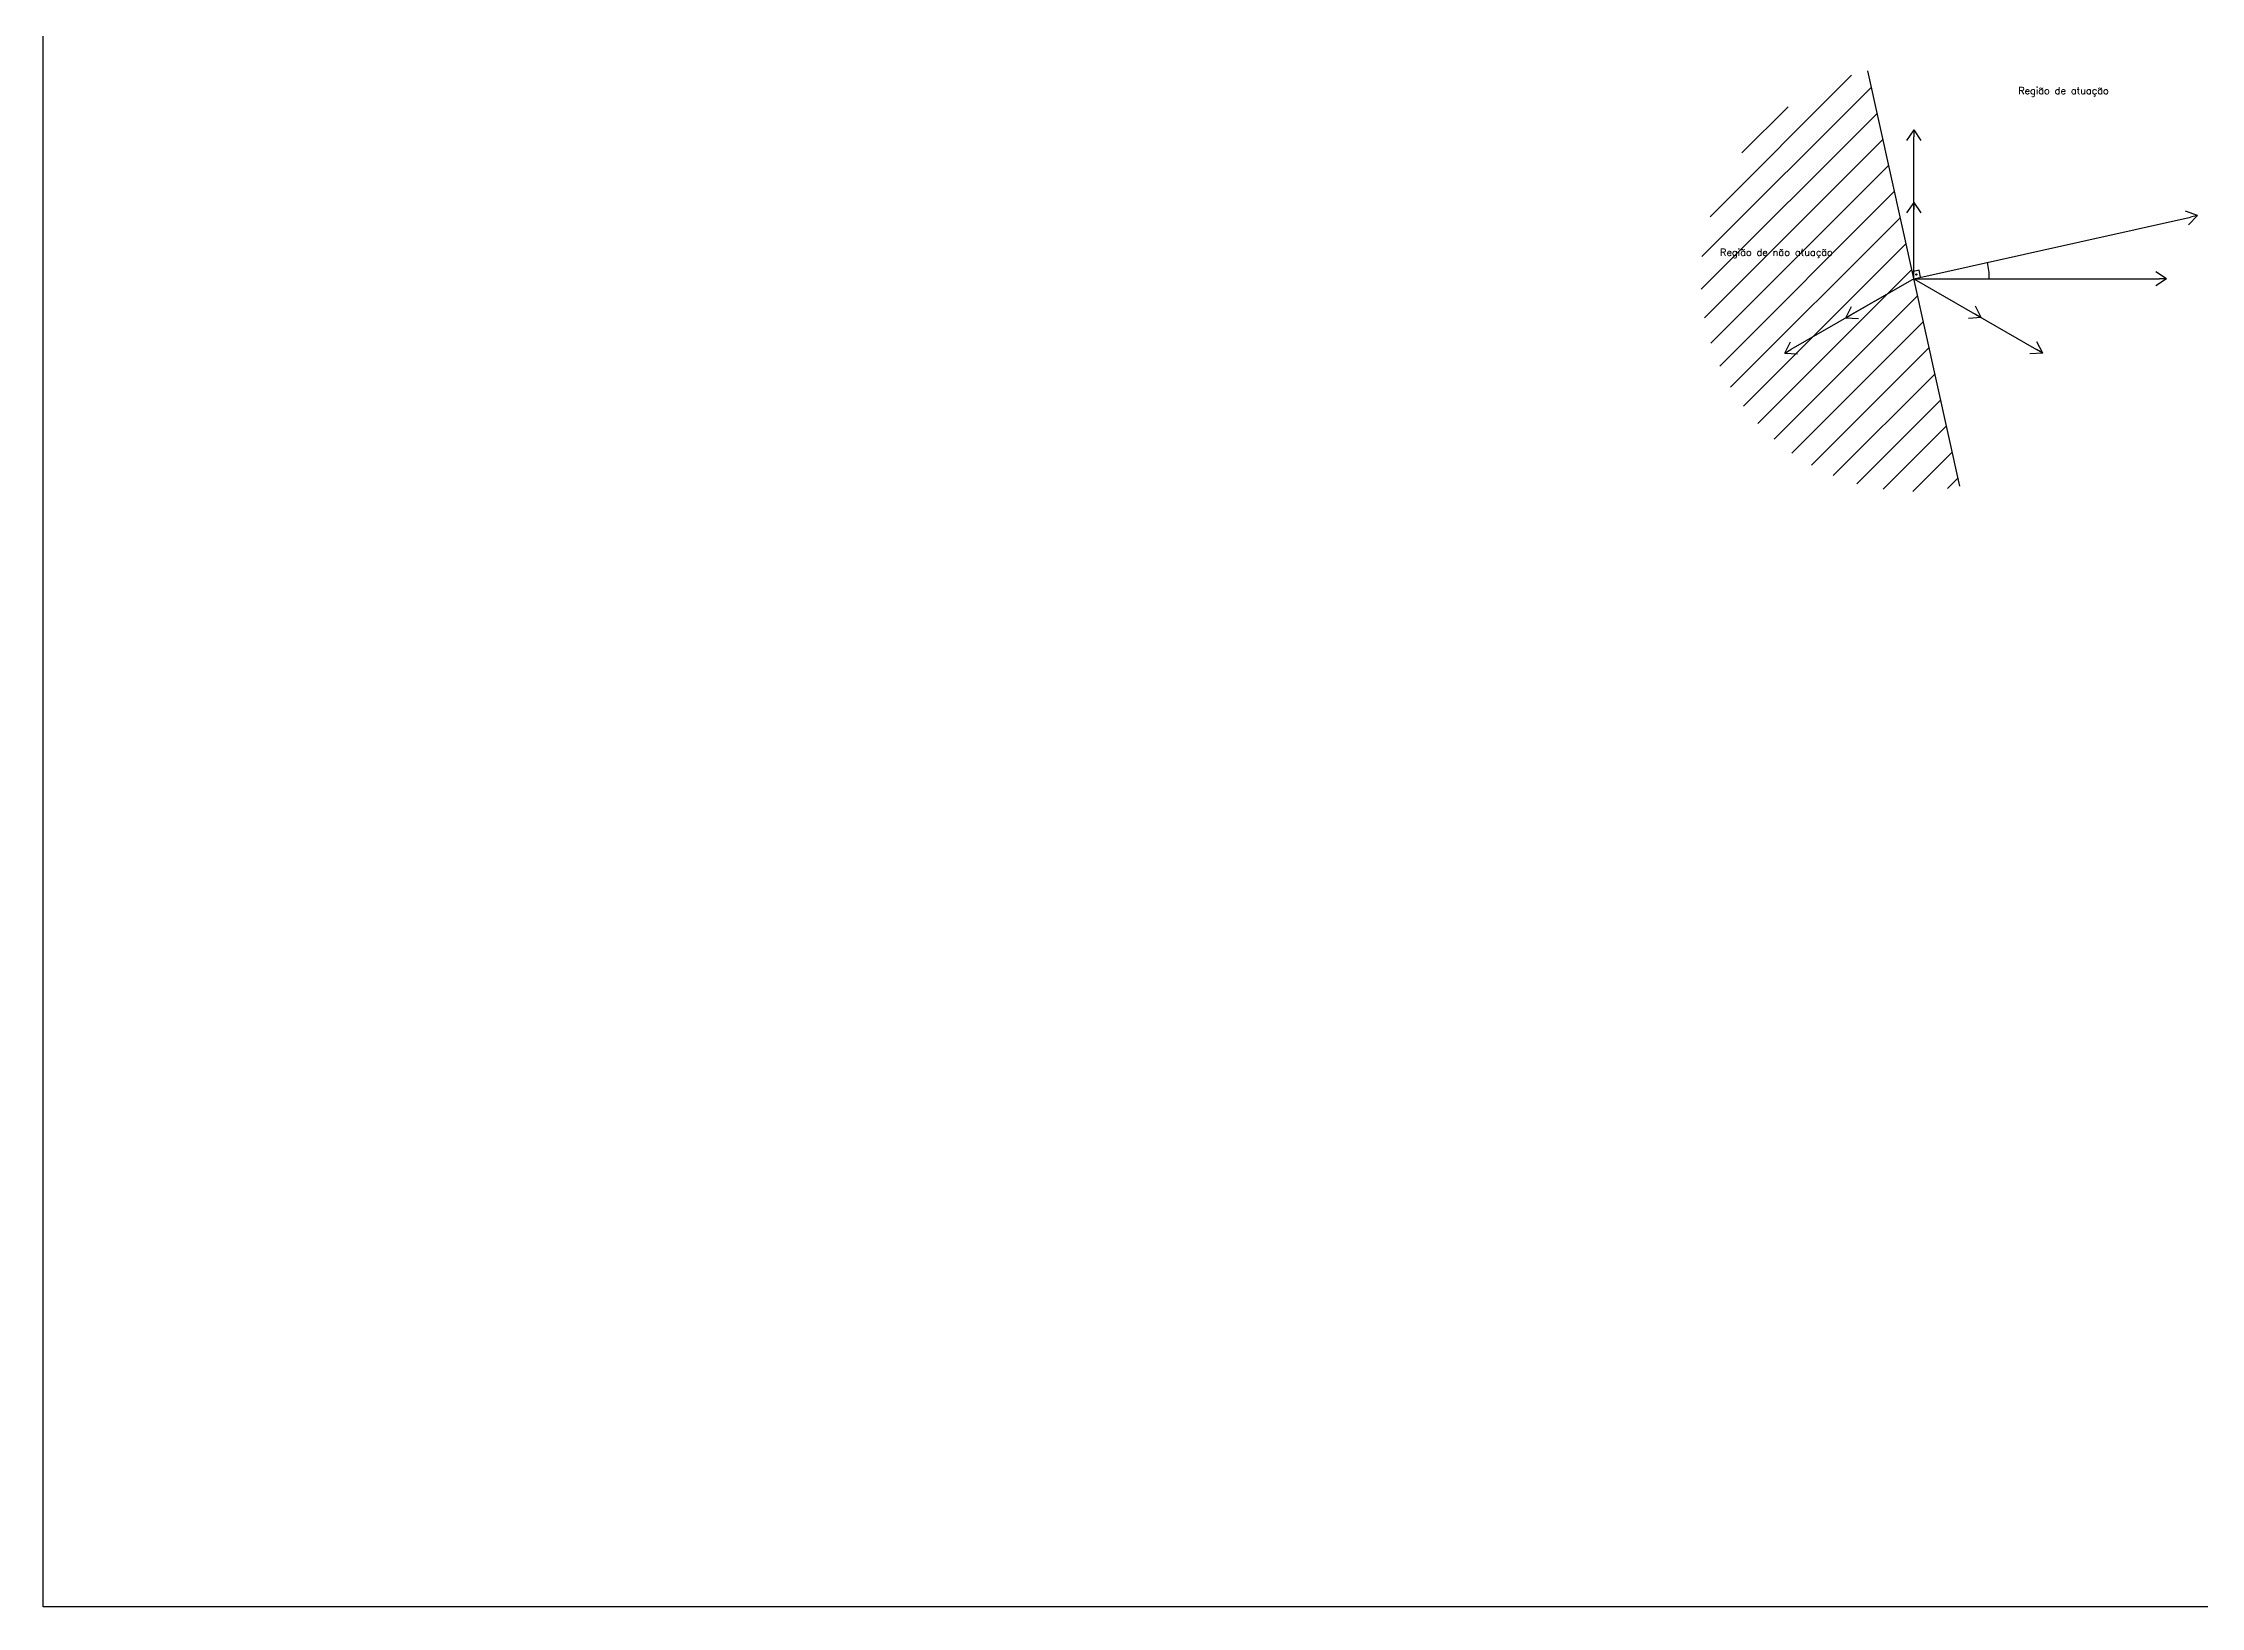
# Model space of a CAD drawing. Header units: millimetres. Extents: x 940 to 1964, y 1108 to 2381.
# Drawn here: x 1685.7 to 1837.9, y 1332.6 to 1442.8 of the extents above; entities that cross this region are included whole.
import ezdxf
from ezdxf.enums import TextEntityAlignment as Align

# ---------------------------------------------------------------- set-up
doc = ezdxf.new("R2010")
doc.units = ezdxf.units.MM
doc.header["$LTSCALE"] = 0.75
doc.layers.add('SYMS', color=72, linetype='Continuous')
doc.styles.add('WD', font='romans.shx')

# ---------------------------------------------------------------- blocks, each defined once
blk = doc.blocks.new('HC01_P')
for q in [(0.125, 0.062), (0.125, -0.062), (0.094, 0)]:
    blk.add_line((0.031, 0), q)
at = {"style": 'WD', "width": 0.7}
for tag, p in [('DESC1', (0.031, 0.406)), ('DESC2', (0.031, 0.25))]:
    blk.add_attdef(tag, text='', height=0.125, dxfattribs=at).set_placement(p, align=Align.RIGHT)
for tag, p in [('INST', (0.156, 0.406)), ('LOC', (0.156, 0.25))]:
    blk.add_attdef(tag, p, '', height=0.125, dxfattribs=at)
at = {"style": 'WD'}
for tag, p, height in [('TAG1', (0.156, 0.094), 0.125), ('X2LINK', (0.062, 0.125), 0.01), ('X8LINK', (0.062, -0.125), 0.01)]:
    blk.add_attdef(tag, p, '', height=height, dxfattribs=at)
for tag, p, height, flags in [('X1TERM01', (0.094, 0), 0.0125, 1), ('X1TERMDESC01', (0.101, 0.021), 0.01, 1), ('FAMILY', (0.205, 0.059), 0.01, 9)]:
    blk.add_attdef(tag, p, '', height=height, dxfattribs=dict(at, flags=flags))
at = {"linetype": 'Continuous', "style": 'WD', "flags": 9}
for tag, p in [('ASSYCODE', (0.29, 0.035)), ('MFG', (0.29, 0.057)), ('CAT', (0.292, 0.077))]:
    blk.add_attdef(tag, text='', height=0.01, dxfattribs=at).set_placement(p, align=Align.CENTER)
at = {"linetype": 'Continuous', "style": 'WD', "flags": 8}
blk.add_attdef('TERM01', text='', height=0.125, dxfattribs=at).set_placement((0.156, -0.047), align=Align.TOP_LEFT)

msp = doc.modelspace()

# ---------------------------------------------------------------- hatches: boundary and pattern name
at = {"linetype": 'ByBlock', "ltscale": 0.13, "true_color": 0x636466}
h = msp.add_hatch(dxfattribs=at)
h.set_pattern_fill('ANSI31', color=251, scale=0.5)
h.paths.add_polyline_path([(1814.36, 1440.85, 1), (1820.85, 1411.56)])

# ---------------------------------------------------------------- linework, layer by layer
at = {"linetype": 'ByBlock', "ltscale": 0.13}
for p, q in [((1814.36, 1440.85), (1820.85, 1411.56)), ((1817.99, 1426.8), (1817.5, 1426.69)), ((1818.1, 1426.31), (1817.99, 1426.8))]:
    msp.add_line(p, q, dxfattribs=at)
at = {"color": 146, "linetype": 'ByBlock', "lineweight": 30, "ltscale": 0.13, "true_color": 0x105689}
for q in [(1817.61, 1436.2), (1808.95, 1421.2), (1826.27, 1421.2)]:
    msp.add_line((1817.61, 1426.2), q, dxfattribs=at)
at = {"color": 244, "linetype": 'ByBlock', "lineweight": 30, "ltscale": 0.13, "true_color": 0x991b1e}
for q in [(1817.61, 1431.08), (1813.28, 1423.7), (1821.94, 1423.7)]:
    msp.add_line((1817.61, 1426.2), q, dxfattribs=at)
at = {"linetype": 'ByBlock', "lineweight": 30, "ltscale": 0.13}
for q in [(1837.13, 1430.53), (1834.93, 1426.2)]:
    msp.add_line((1817.61, 1426.2), q, dxfattribs=at)
at = {"linetype": 'ByBlock', "ltscale": 0.13}
msp.add_lwpolyline([(1685.74, 1528.4), (1964.25, 1528.4), (1964.25, 1332.55), (1685.74, 1332.55)], close=True, dxfattribs=at)
msp.add_circle((1817.8, 1426.5), 0.0421, dxfattribs=at)
msp.add_arc((1817.61, 1426.2), 5.33, 360, 12.5, dxfattribs=at)

# ---------------------------------------------------------------- block references
at = {"layer": 'SYMS', "color": 146, "lineweight": 9, "true_color": 0x105689, "xscale": -7.98, "zscale": 7.98}
for p, yscale, rotation in [((1817.61, 1436.95), 7.98, 90), ((1808.3, 1420.83), 7.98, 209.9999999999993), ((1826.92, 1420.83), 7.979999999999999, 330.0000000000163)]:
    msp.add_blockref('HC01_P', p, dxfattribs=dict(at, yscale=yscale, rotation=rotation))
at = {"layer": 'SYMS', "color": 244, "lineweight": 9, "true_color": 0x991b1e, "xscale": -7.98, "zscale": 7.98}
for p, yscale, rotation in [((1817.61, 1431.83), 7.98, 90), ((1812.61, 1423.32), 7.98, 209.9999999999993), ((1822.59, 1423.33), 7.979999999999999, 330.0000000000163)]:
    msp.add_blockref('HC01_P', p, dxfattribs=dict(at, yscale=yscale, rotation=rotation))
at = {"layer": 'SYMS', "zscale": 7.98}
for p, xscale, yscale, rotation in [((1837.86, 1430.7), -7.979999999999999, 7.979999999999999, 12.49999999999788), ((1835.68, 1426.2), -7.98, 7.98, 359.9999999999978)]:
    msp.add_blockref('HC01_P', p, dxfattribs=dict(at, xscale=xscale, yscale=yscale, rotation=rotation))

# ---------------------------------------------------------------- texts
at = {"linetype": 'ByBlock', "ltscale": 0.13, "style": 'WD'}
for s, p in [('Região de atuação', (1824.98, 1439.2)), ('Região de não atuação', (1803.96, 1427.81))]:
    msp.add_text(s, height=0.5, dxfattribs=at).set_placement(p)

doc.saveas('drawing.dxf')
